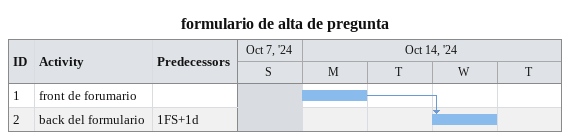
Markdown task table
formulario de alta de pregunta

| ID | Task | Start | Finish | Predecessors |
|---|---|---|---|---|
| 1 | front de forumario | 2024-10-14 | 2024-10-14 |  |
| 2 | back del formulario | 2024-10-16 | 2024-10-16 | 1FS+1d |
